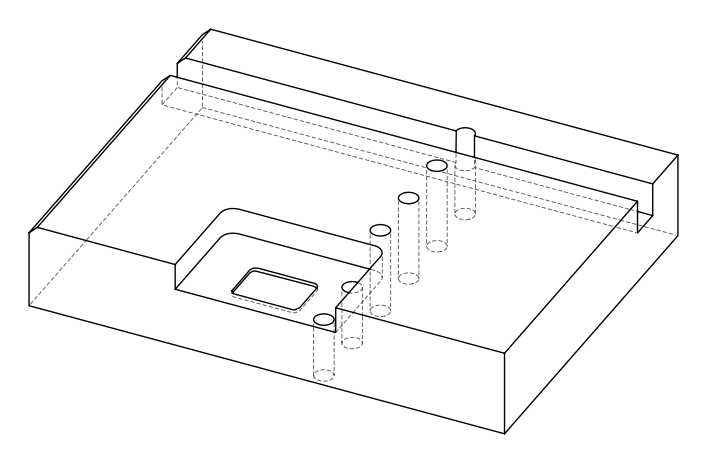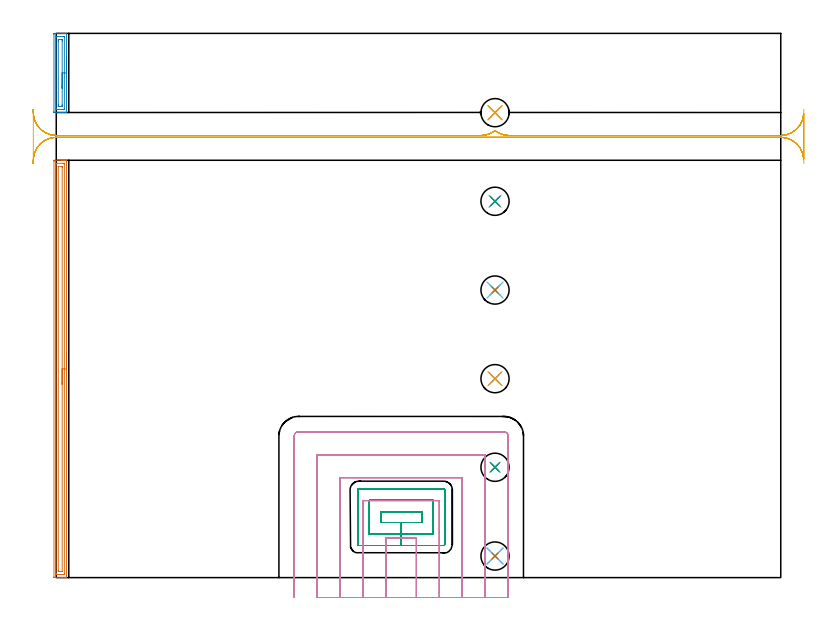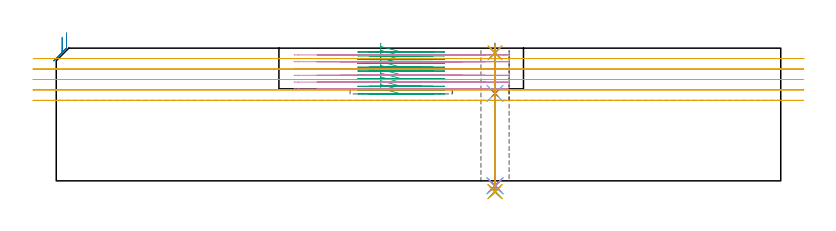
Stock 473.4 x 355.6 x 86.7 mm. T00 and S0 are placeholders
(PLAN: 23 operations, 16 tool changes, 56.2 min)
(1 AREA_MILL | FG_CHAMFER_SURFACE | UGT0205_001 | 6.77 min | 9337 mm3)
(2 AREA_MILL_1 | FG_CHAMFER_SURFACE_1 | UGT0205_001 | 1.47 min | 1907 mm3)
(3 MILL_RECTANGULAR_POCKET | POCKET_RECTANGULAR_STRAIGHT | NXT0201_013 | Follow Part, ap 2.5, ae 75% | 10.59 min | 93069 mm3)
(4 MILL_SLOT | SLOT_PARTIAL_RECTANGULAR | UGT0201_094 | Follow Part, ap 5, ae 75% | 22.07 min | 362978 mm3)
(5 MILL_RECTANGULAR_SLOT | SLOT_RECTANGULAR | UGT0201_018 | Follow Part, ap 7.5, ae 75% | 10.87 min | 504743 mm3)
(6 SPOT_DRILL | STEP1HOLE | NXT0321_9005460120000 | 0.05 min | 150 mm3)
(7 SPOT_DRILL_1 | STEP1HOLE_1 | NXT0321_9005460120000 | 0.05 min | 165 mm3)
(8 SPOT_DRILL_2 | STEP1HOLE_2 | NXT0321_9005460120000 | 0.05 min | 184 mm3)
(9 SPOT_DRILL_3 | STEP1HOLE_3 | NXT0321_9005460120000 | 0.05 min | 231 mm3)
(10 SPOT_DRILL_4 | STEP1HOLE_4 | NXT0321_9005460120000 | 0.05 min | 199 mm3)
(11 SPOT_DRILL_5 | STEP1HOLE_5 | NXT0321_9005460120000 | 0.05 min | 35 mm3)
(12 DRILL_THROUGH_HOLE_INTO_CENTER | STEP1HOLE | NXT0301_065 | 0.27 min | 3988 mm3)
(13 DRILL_TO_ENLARGE_THROUGH_HOLE | STEP1HOLE | UGT0301_253 | 0.28 min | 11754 mm3)
(14 DRILL_THROUGH_HOLE_INTO_CENTER_1 | STEP1HOLE_1 | NXT0301_065 | 0.27 min | 3950 mm3)
(15 DRILL_TO_ENLARGE_THROUGH_HOLE_1 | STEP1HOLE_1 | UGT0301_253 | 0.28 min | 11757 mm3)
(16 DRILL_THROUGH_HOLE_INTO_CENTER_2 | STEP1HOLE_2 | NXT0301_065 | 0.37 min | 5860 mm3)
(17 DRILL_TO_ENLARGE_THROUGH_HOLE_2 | STEP1HOLE_2 | UGT0301_253 | 0.38 min | 17022 mm3)
(18 DRILL_THROUGH_HOLE_INTO_CENTER_3 | STEP1HOLE_3 | NXT0301_065 | 0.37 min | 5821 mm3)
(19 DRILL_TO_ENLARGE_THROUGH_HOLE_3 | STEP1HOLE_3 | UGT0301_253 | 0.38 min | 17013 mm3)
(20 DRILL_THROUGH_HOLE_INTO_CENTER_4 | STEP1HOLE_4 | NXT0301_065 | 0.37 min | 5802 mm3)
(21 DRILL_TO_ENLARGE_THROUGH_HOLE_4 | STEP1HOLE_4 | UGT0301_253 | 0.38 min | 16982 mm3)
(22 DRILL_THROUGH_HOLE_INTO_CENTER_5 | STEP1HOLE_5 | NXT0301_065 | 0.37 min | 3864 mm3)
(23 DRILL_TO_ENLARGE_THROUGH_HOLE_5 | STEP1HOLE_5 | UGT0301_253 | 0.38 min | 13137 mm3)
(TOOL UGT0205_001 | Chamfer Mill 20 x 3 x 45 deg. | D20 FL50 Z2)
(TOOL NXT0201_013 | ENDMILL 10mm | D10 FL30 Z4)
(TOOL UGT0201_094 | End mill 20 mm | D20 FL38 Z4)
(TOOL UGT0201_018 | End mill 30 mm | D30 FL50 Z4)
(TOOL NXT0321_9005460120000 | NC Spot Drill, 142deg, 12mm, Carbide, Uncoated | D12 PA142 FL30 Z2)
(TOOL NXT0301_065 | Carbide Drill 9.4mm [860.1-0940-075A1-MM 2214] | D9.4 PA140 FL98 Z2)
(TOOL UGT0301_253 | Twist Drill 18.4 mm | D18.4 PA118 FL135 Z2)
(OP 1 AREA_MILL)
G17 G21 G94 G90
T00 M6
G54
G17 G0 G90 X6.7 Y146.35 S1061 M3
G43 Z96.7 H0
G94 G1 Y146.312 Z95.828 F250.
Y146.198 Z94.964
Y146.009 Z94.112
Y145.747 Z93.28
Y145.413 Z92.474
Y145.01 Z91.7
Y144.542 Z90.964
Y144.01 Z90.272
Y143.421 Z89.629
Y142.778 Z89.04
Y142.086 Z88.508
Y141.35 Z88.04
Y140.576 Z87.637
Y139.77 Z87.303
Y138.938 Z87.041
Y138.087 Z86.852
Y137.222 Z86.738
Y136.35 Z86.7
Y0.167
X6.697 Y0.01 Z86.688
X6.663 Y0.006 Z86.654
X6.292 Y0. Z86.291
X5.928 Z85.927
X5.265 Z85.26
X4.045 Z84.042
X3.488 Z83.483
X-1.232 Z78.765
X-1.492 Y0.01 Z78.506
X-1.499 Y0.269 Z78.499
Y0.289
X-1.5 Y272.087 Z78.5
X-1.497 Y272.433 Z78.502
X-1.492 Y272.69 Z78.506
X-1.231 Y272.7 Z78.766
X3.488 Z83.483
X4.045 Z84.042
X4.377 Z84.373
X4.933 Z84.929
X5.265 Z85.26
X5.928 Z85.928
X6.292 Z86.291
X6.663 Y272.694 Z86.654
X6.697 Y272.69 Z86.688
X6.7 Y272.533 Z86.7
Y136.35
X5.286 Z85.286
X5.285 Y2.379 Z85.285
X5.265 Y2.01 Z85.265
X4.772 Y2.001 Z84.772
X0.823 Y2. Z80.823
X0.331 Y2.001 Z80.331
X-0.065 Y2.01 Z79.935
X-0.085 Y2.399 Z79.915
X-0.086 Y2.42 Z79.914
X-0.085 Y270.321 Z79.915
X-0.065 Y270.69 Z79.935
X0.427 Y270.699 Z80.427
X4.377 Y270.7 Z84.377
X4.869 Y270.699 Z84.869
X5.265 Y270.69 Z85.265
X5.285 Y270.301 Z85.285
X5.286 Y270.28 Z85.286
Y136.35
X3.872 Z83.872
X3.871 Y4.185 Z83.871
X3.87 Y4.089 Z83.87
X3.868 Y4.042 Z83.868
X3.865 Y4.022 Z83.865
X3.854 Y4.01 Z83.854
X3.67 Y4.002 Z83.67
X1.896 Y4. Z81.896
X1.712 Y4.001 Z81.712
X1.528 Y4.004 Z81.528
X1.405 Y4.01 Z81.405
X1.335 Y4.019 Z81.335
X1.333 Y4.057 Z81.333
X1.33 Y4.185 Z81.33
X1.329 Y4.57 Z81.329
Y268.515
X1.33 Y268.611 Z81.33
X1.332 Y268.658 Z81.332
X1.335 Y268.678 Z81.335
X1.346 Y268.69 Z81.346
X1.53 Y268.698 Z81.53
X3.304 Y268.7 Z83.304
X3.488 Y268.699 Z83.488
X3.672 Y268.696 Z83.672
X3.795 Y268.69 Z83.795
X3.865 Y268.681 Z83.865
X3.867 Y268.643 Z83.867
X3.87 Y268.515 Z83.87
X3.871 Y268.13 Z83.871
X3.872 Y136.35 Z83.872
Y135.478 Z83.91
Y134.614 Z84.023
Y133.762 Z84.212
Y132.93 Z84.475
Y132.124 Z84.808
Y131.35 Z85.211
Y130.614 Z85.68
Y129.922 Z86.211
Y129.279 Z86.8
Y128.69 Z87.444
Y128.158 Z88.136
Y127.69 Z88.872
Y127.287 Z89.645
Y126.953 Z90.451
Y126.691 Z91.283
Y126.502 Z92.135
Y126.388 Z93.
Y126.35 Z93.872
G0 Z96.7
M5
M2
(OP 2 AREA_MILL_1)
G17 G21 G94 G90
T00 M6
G54
G17 G0 G90 X6.7 Y339.754 S1061 M3
G43 Z96.7 H0
G94 G1 Y339.716 Z95.828 F250.
Y339.603 Z94.963
Y339.414 Z94.112
Y339.151 Z93.28
Y338.818 Z92.474
Y338.415 Z91.7
Y337.946 Z90.964
Y337.415 Z90.272
Y336.826 Z89.629
Y336.182 Z89.039
Y335.49 Z88.508
Y334.754 Z88.04
Y333.981 Z87.637
Y333.175 Z87.303
Y332.343 Z87.041
Y331.491 Z86.852
Y330.626 Z86.738
Y329.754 Z86.7
Y303.996
X6.704 Y303.91 Z86.696
X6.679 Y303.908 Z86.671
X6.457 Y303.9 Z86.455
X4.772 Z84.771
X4.377 Z84.373
X4.179 Z84.176
X3.488 Z83.485
X3.291 Z83.288
X2.6 Z82.594
X-1.194 Z78.802
X-1.3 Y303.902 Z78.696
X-1.491 Y303.91 Z78.505
X-1.499 Y304.1 Z78.499
X-1.5 Y304.443 Z78.5
Y355.057
X-1.495 Y355.403 Z78.502
X-1.491 Y355.59 Z78.505
X-1.298 Y355.6 Z78.698
X2.586 Z82.58
X3.291 Z83.288
X3.488 Z83.485
X4.179 Z84.176
X4.377 Z84.373
X4.772 Z84.771
X5.758 Z85.757
X6.153 Z86.151
X6.458 Y355.599 Z86.457
X6.673 Y355.59 Z86.665
X6.683 Y355.572 Z86.678
X6.701 Y355.529 Z86.699
X6.7 Y355.504 Z86.7
Y329.754
X5.286 Z85.286
X5.285 Y306.219 Z85.285
Y306.199
X5.265 Y305.91 Z85.265
X4.694 Y305.901 Z84.694
X0.823 Y305.9 Z80.823
X0.252 Y305.902 Z80.252
X-0.065 Y305.91 Z79.935
X-0.085 Y306.219 Z79.915
Y306.239
Y353.281
Y353.301
X-0.065 Y353.59 Z79.935
X0.506 Y353.599 Z80.506
X4.377 Y353.6 Z84.377
X4.948 Y353.598 Z84.948
X5.265 Y353.59 Z85.265
X5.284 Y353.281 Z85.284
X5.285 Y353.261 Z85.285
X5.286 Y329.754 Z85.286
X3.872 Z83.872
X3.871 Y308.883 Z83.871
X3.87 Y308.501 Z83.87
X3.864 Y307.995 Z83.864
X3.86 Y307.91 Z83.86
X3.678 Y307.903 Z83.678
X3.583 Y307.9 Z83.583
X1.712 Z81.712
X1.617 Y307.901 Z81.617
X1.428 Y307.909 Z81.428
X1.334 Y307.916 Z81.334
X1.332 Y307.941 Z81.332
X1.33 Y307.995 Z81.33
X1.328 Y308.378 Z81.328
Y308.883
X1.329 Y350.617 Z81.329
X1.33 Y350.999 Z81.33
X1.335 Y351.505 Z81.335
X1.34 Y351.59 Z81.34
X1.522 Y351.597 Z81.522
X1.617 Y351.6 Z81.617
X3.488 Z83.488
X3.583 Y351.598 Z83.583
X3.772 Y351.591 Z83.772
X3.865 Y351.584 Z83.865
X3.868 Y351.559 Z83.868
X3.87 Y351.505 Z83.87
X3.871 Y351.122 Z83.871
X3.872 Y350.617 Z83.872
Y329.754
Y328.883 Z83.91
Y328.018 Z84.023
Y327.166 Z84.212
Y326.334 Z84.475
Y325.528 Z84.808
X3.871 Y324.754 Z85.211
Y324.019 Z85.68
Y323.327 Z86.211
Y322.683 Z86.8
Y322.094 Z87.444
Y321.563 Z88.136
Y321.094 Z88.871
Y320.691 Z89.645
Y320.358 Z90.451
Y320.095 Z91.283
Y319.906 Z92.135
Y319.793 Z93.
Y319.754 Z93.871
G0 Z96.7
M5
M2
(OP 3 MILL_RECTANGULAR_POCKET)
G17 G21 G94 G90
T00 M6
G54
G17 G0 G90 X212.095 Y43. S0 M3
G43 Z96.7 H0
Z89.7
G94 G1 X212. Z89.674 F250.
Y36. Z87.799
X225.4 Z84.208
X238.8 F500.
Y43.
X212.
Y36.
X225.4
Y28.5
X246.3
Y50.5
X204.5
Y28.5
X225.4
Y21.
X253.1
G3 X253.8 Y21.7 R0.7
G1 Y57.3
G3 X253.1 Y58. R0.7
G1 X197.7
G3 X197. Y57.3 R0.7
G1 Y21.7
G3 X197.7 Y21. R0.7
G1 X225.4
X226.4
G0 X212.095 Y43. Z87.208
G1 X212. Z87.183 F250.
Y36. Z85.307
X225.4 Z81.717
X238.8 F500.
Y43.
X212.
Y36.
X225.4
Y28.5
X246.3
Y50.5
X204.5
Y28.5
X225.4
Y21.
X253.1
G3 X253.8 Y21.7 R0.7
G1 Y57.3
G3 X253.1 Y58. R0.7
G1 X197.7
G3 X197. Y57.3 R0.7
G1 Y21.7
G3 X197.7 Y21. R0.7
G1 X225.4
X226.4
G0 X212.095 Y43. Z84.717
G1 X212. Z84.691 F250.
Y36. Z82.815
X225.4 Z79.225
X238.8 F500.
Y43.
X212.
Y36.
X225.4
Y28.5
X246.3
Y50.5
X204.5
Y28.5
X225.4
Y21.
X253.1
G3 X253.8 Y21.7 R0.7
G1 Y57.3
G3 X253.1 Y58. R0.7
G1 X197.7
G3 X197. Y57.3 R0.7
G1 Y21.7
G3 X197.7 Y21. R0.7
G1 X225.4
X226.4
G0 X212.095 Y43. Z82.225
G1 X212. Z82.199 F250.
Y36. Z80.324
X225.4 Z76.733
X238.8 F500.
Y43.
X212.
Y36.
X225.4
Y28.5
X246.3
Y50.5
X204.5
Y28.5
X225.4
Y21.
X253.1
G3 X253.8 Y21.7 R0.7
G1 Y57.3
G3 X253.1 Y58. R0.7
G1 X197.7
G3 X197. Y57.3 R0.7
G1 Y21.7
G3 X197.7 Y21. R0.7
G1 X225.4
X226.4
G0 X212.095 Y43. Z79.733
G1 X212. Z79.708 F250.
Y36. Z77.832
X225.4 Z74.242
X238.8 F500.
Y43.
X212.
Y36.
X225.4
Y28.5
X246.3
Y50.5
X204.5
Y28.5
X225.4
Y21.
X253.1
G3 X253.8 Y21.7 R0.7
G1 Y57.3
G3 X253.1 Y58. R0.7
G1 X197.7
G3 X197. Y57.3 R0.7
G1 Y21.7
G3 X197.7 Y21. R0.7
G1 X225.4
X226.4
G0 X212.095 Y43. Z77.242
G1 X212. Z77.216 F250.
Y36. Z75.34
X225.4 Z71.75
X238.8 F500.
Y43.
X212.
Y36.
X225.4
Y28.5
X246.3
Y50.5
X204.5
Y28.5
X225.4
Y21.
X253.1
G3 X253.8 Y21.7 R0.7
G1 Y57.3
G3 X253.1 Y58. R0.7
G1 X197.7
G3 X197. Y57.3 R0.7
G1 Y21.7
G3 X197.7 Y21. R0.7
G1 X225.4
X226.4
G0 X212.095 Y43. Z74.75
G1 X212. Z74.724 F250.
Y36. Z72.849
X225.4 Z69.258
X238.8 F500.
Y43.
X212.
Y36.
X225.4
Y28.5
X246.3
Y50.5
X204.5
Y28.5
X225.4
Y21.
X253.1
G3 X253.8 Y21.7 R0.7
G1 Y57.3
G3 X253.1 Y58. R0.7
G1 X197.7
G3 X197. Y57.3 R0.7
G1 Y21.7
G3 X197.7 Y21. R0.7
G1 X225.4
X226.4
G0 X212.095 Y43. Z72.258
G1 X212. Z72.233 F250.
Y36. Z70.357
X225.4 Z66.767
X238.8 F500.
Y43.
X212.
Y36.
X225.4
Y28.5
X246.3
Y50.5
X204.5
Y28.5
X225.4
Y21.
X253.1
G3 X253.8 Y21.7 R0.7
G1 Y57.3
G3 X253.1 Y58. R0.7
G1 X197.7
G3 X197. Y57.3 R0.7
G1 Y21.7
G3 X197.7 Y21. R0.7
G1 X225.4
X226.4
G0 X212.095 Y43. Z69.767
G1 X212. Z69.741 F250.
Y36. Z67.865
X225.4 Z64.275
X238.8 F500.
Y43.
X212.
Y36.
X225.4
Y28.5
X246.3
Y50.5
X204.5
Y28.5
X225.4
Y21.
X253.1
G3 X253.8 Y21.7 R0.7
G1 Y57.3
G3 X253.1 Y58. R0.7
G1 X197.7
G3 X197. Y57.3 R0.7
G1 Y21.7
G3 X197.7 Y21. R0.7
G1 X225.4
X226.4
G0 X212.095 Y43. Z67.275
G1 X212. Z67.249 F250.
Y36. Z65.374
X225.4 Z61.783
X238.8 F500.
Y43.
X212.
Y36.
X225.4
Y28.5
X246.3
Y50.5
X204.5
Y28.5
X225.4
Y21.
X253.1
G3 X253.8 Y21.7 R0.7
G1 Y57.3
G3 X253.1 Y58. R0.7
G1 X197.7
G3 X197. Y57.3 R0.7
G1 Y21.7
G3 X197.7 Y21. R0.7
G1 X225.4
X226.4
G0 X212.095 Y43. Z64.783
G1 X212. Z64.758 F250.
Y36. Z62.882
X225.4 Z59.292
X238.8 F500.
Y43.
X212.
Y36.
X225.4
Y28.5
X246.3
Y50.5
X204.5
Y28.5
X225.4
Y21.
X253.1
G3 X253.8 Y21.7 R0.7
G1 Y57.3
G3 X253.1 Y58. R0.7
G1 X197.7
G3 X197. Y57.3 R0.7
G1 Y21.7
G3 X197.7 Y21. R0.7
G1 X225.4
X226.4
G0 X212.095 Y43. Z62.292
G1 X212. Z62.266 F250.
Y36. Z60.391
X225.4 Z56.8
X238.8 F500.
Y43.
X212.
Y36.
X225.4
Y28.5
X246.3
Y50.5
X204.5
Y28.5
X225.4
Y21.
X253.1
G3 X253.8 Y21.7 R0.7
G1 Y57.3
G3 X253.1 Y58. R0.7
G1 X197.7
G3 X197. Y57.3 R0.7
G1 Y21.7
G3 X197.7 Y21. R0.7
G1 X225.4
X226.4
G0 Z96.7
M5
M2
(OP 4 MILL_SLOT)
G17 G21 G94 G90
T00 M6
G54
G17 G0 G90 X235.3 Y-13. S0 M3
G43 Z96.7 H0
Z82.267
G94 G1 Y-10. F250.
Y26. F500.
X215.5
Y-10.
Y-13. F250.
X250.3
Y-10.
Y50.3 F500.
X248.8
X245.8 F250.
X205. F500.
X202. F250.
X200.5 F500.
Y-10.
Y-13. F250.
X265.3
Y-10.
Y65.3 F500.
X185.5
Y-10.
Y-13. F250.
X280.3
Y-10.
Y80.3 F500.
X170.5
Y-10.
Y-13. F250.
X295.3
Y-10.
Y92.5 F500.
G3 X292.5 Y95.3 R2.8
G1 X158.3
G3 X155.5 Y92.5 R2.8
G1 Y-10.
Y-13. F250.
G0 X235.3 Z77.833
G1 Y-10.
Y26. F500.
X215.5
Y-10.
Y-13. F250.
X250.3
Y-10.
Y50.3 F500.
X248.8
X245.8 F250.
X205. F500.
X202. F250.
X200.5 F500.
Y-10.
Y-13. F250.
X265.3
Y-10.
Y65.3 F500.
X185.5
Y-10.
Y-13. F250.
X280.3
Y-10.
Y80.3 F500.
X170.5
Y-10.
Y-13. F250.
X295.3
Y-10.
Y92.5 F500.
G3 X292.5 Y95.3 R2.8
G1 X158.3
G3 X155.5 Y92.5 R2.8
G1 Y-10.
Y-13. F250.
G0 X235.3 Z73.4
G1 Y-10.
Y26. F500.
X215.5
Y-10.
Y-13. F250.
X250.3
Y-10.
Y50.3 F500.
X248.8
X245.8 F250.
X205. F500.
X202. F250.
X200.5 F500.
Y-10.
Y-13. F250.
X265.3
Y-10.
Y65.3 F500.
X185.5
Y-10.
Y-13. F250.
X280.3
Y-10.
Y80.3 F500.
X170.5
Y-10.
Y-13. F250.
X295.3
Y-10.
Y92.5 F500.
G3 X292.5 Y95.3 R2.8
G1 X158.3
G3 X155.5 Y92.5 R2.8
G1 Y-10.
Y-13. F250.
G0 X235.3 Z68.967
G1 Y-10.
Y26. F500.
X215.5
Y-10.
Y-13. F250.
X250.3
Y-10.
Y50.3 F500.
X248.8
X245.8 F250.
X205. F500.
X202. F250.
X200.5 F500.
Y-10.
Y-13. F250.
X265.3
Y-10.
Y65.3 F500.
X185.5
Y-10.
Y-13. F250.
X280.3
Y-10.
Y80.3 F500.
X170.5
Y-10.
Y-13. F250.
X295.3
Y-10.
Y92.5 F500.
G3 X292.5 Y95.3 R2.8
G1 X158.3
G3 X155.5 Y92.5 R2.8
G1 Y-10.
Y-13. F250.
G0 X235.3 Z64.533
G1 Y-10.
Y26. F500.
X215.5
Y-10.
Y-13. F250.
X250.3
Y-10.
Y50.3 F500.
X248.8
X245.8 F250.
X205.001 F500.
X202.001 F250.
X200.5 F500.
Y-10.
Y-13. F250.
X265.3
Y-10.
Y65.3 F500.
X185.5
Y-10.
Y-13. F250.
X280.3
Y-10.
Y80.3 F500.
X170.5
Y-10.
Y-13. F250.
X295.3
Y-10.
Y92.5 F500.
G3 X292.5 Y95.3 R2.8
G1 X158.3
G3 X155.5 Y92.5 R2.8
G1 Y-10.
Y-13. F250.
G0 X235.3 Z60.1
G1 Y-10.
Y26. F500.
X215.5
Y-10.
Y-13. F250.
X250.3
Y-10.
Y50.3 F500.
X248.8
X245.8 F250.
X205.001 F500.
X202.001 F250.
X200.5 F500.
Y-10.
Y-13. F250.
X265.3
Y-10.
Y65.3 F500.
X185.5
Y-10.
Y-13. F250.
X280.3
Y-10.
Y80.3 F500.
X170.5
Y-10.
Y-13. F250.
X295.3
Y-10.
Y92.5 F500.
G3 X292.5 Y95.3 R2.8
G1 X158.3
G3 X155.5 Y92.5 R2.8
G1 Y-10.
Y-13. F250.
G0 Z96.7
M5
M2
(OP 5 MILL_RECTANGULAR_SLOT)
G17 G21 G94 G90
T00 M6
G54
G17 G0 G90 X488.56 Y305.946 S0 M3
G43 Z96.7 H0
Z79.88
G94 G1 X488.37 Y302.952 F250.
G2 X473.4 Y288.9 R15. F500.
G1 X295.899
G2 X286.7 Y292.052 R15.
X277.501 Y288.9 R15.
G1 X0.
G2 X-14.93 Y302.452 R15.
G1 X-14.96 Y302.454
G3 X-15. Y301.357 R15.
G1 Y275.198
G3 X-14.962 Y274.127 R15.
G1 X-14.932 Y274.129
G2 X0. Y287.7 R15.
G1 X473.4
G2 X488.37 Y273.648 R15.
G1 X488.56 Y270.654 F250.
G0 Z96.7
X-15.16
Z73.06
G1 X-14.97 Y273.648
G2 X0. Y287.7 R15. F500.
G1 X473.4
G2 X488.37 Y273.648 R15.
G1 X488.4
Y302.952
X488.37
G2 X473.4 Y288.9 R15.
G1 X295.899
G2 X286.7 Y292.052 R15.
X277.501 Y288.9 R15.
G1 X0.
G2 X-14.97 Y302.952 R15.
G1 X-15.16 Y305.946 F250.
G0 Y270.654 Z66.24
G1 X-14.97 Y273.648
G2 X0. Y287.7 R15. F500.
G1 X473.4
G2 X488.37 Y273.648 R15.
G1 X488.4
Y302.952
X488.37
G2 X473.4 Y288.9 R15.
G1 X295.899
G2 X286.7 Y292.052 R15.
X277.501 Y288.9 R15.
G1 X0.
G2 X-14.97 Y302.952 R15.
G1 X-15.16 Y305.946 F250.
G0 Y270.654 Z59.42
G1 X-14.97 Y273.648
G2 X0. Y287.7 R15. F500.
G1 X473.4
G2 X488.37 Y273.648 R15.
G1 X488.4
Y302.952
X488.37
G2 X473.4 Y288.9 R15.
G1 X295.899
G2 X286.7 Y292.052 R15.
X277.501 Y288.9 R15.
G1 X0.
G2 X-14.97 Y302.952 R15.
G1 X-15.16 Y305.946 F250.
G0 Y270.654 Z52.6
G1 X-14.97 Y273.648
G2 X0. Y287.7 R15. F500.
G1 X473.4
G2 X488.37 Y273.648 R15.
G1 X488.4
Y302.952
X488.37
G2 X473.4 Y288.9 R15.
G1 X295.899
G2 X286.7 Y292.052 R15.
X277.501 Y288.9 R15.
G1 X0.
G2 X-14.97 Y302.952 R15.
G1 X-15.16 Y305.946 F250.
G0 Z96.7
M5
M2
(OP 6 SPOT_DRILL)
G17 G21 G94 G90
T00 M6
G54
G17 G0 G90 X286.7 Y14.1 S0 M3
G43 Z96.7 H0
G94 G81 G98 Z57.1 F250. R63.1
G80
M5
M2
(OP 7 SPOT_DRILL_1)
G17 G21 G94 G90
T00 M6
G54
G17 G0 G90 X286.7 Y72.1 S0 M3
G43 Z96.7 H0
G94 G81 G98 Z57.1 F250. R63.1
G80
M5
M2
(OP 8 SPOT_DRILL_2)
G17 G21 G94 G90
T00 M6
G54
G17 G0 G90 X286.7 Y130. S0 M3
G43 Z96.7 H0
G94 G81 G98 Z83.7 F250. R89.7
G80
M5
M2
(OP 9 SPOT_DRILL_3)
G17 G21 G94 G90
T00 M6
G54
G17 G0 G90 X286.7 Y187.9 S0 M3
G43 Z96.7 H0
G94 G81 G98 Z83.7 F250. R89.7
G80
M5
M2
(OP 10 SPOT_DRILL_4)
G17 G21 G94 G90
T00 M6
G54
G17 G0 G90 X286.7 Y245.9 S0 M3
G43 Z96.7 H0
G94 G81 G98 Z83.7 F250. R89.7
G80
M5
M2
(OP 11 SPOT_DRILL_5)
G17 G21 G94 G90
T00 M6
G54
G17 G0 G90 X286.7 Y303.8 S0 M3
G43 Z96.7 H0
G94 G81 G98 Z83.7 F250. R89.7
G80
M5
M2
(OP 12 DRILL_THROUGH_HOLE_INTO_CENTER)
G17 G21 G94 G90
T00 M6
G54
G17 G0 G90 X286.7 Y14.1 S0 M3
G43 Z96.7 H1
G94 G73 G98 Z-3.211 F250. Q9.044 R62.1
G80
M5
M2
(OP 13 DRILL_TO_ENLARGE_THROUGH_HOLE)
G17 G21 G94 G90
T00 M6
G54
G17 G0 G90 X286.7 Y14.1 S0 M3
G43 Z96.7 H0
G94 G73 G98 Z-7.028 F250. Q16.782 R62.1
G80
M5
M2
(OP 14 DRILL_THROUGH_HOLE_INTO_CENTER_1)
G17 G21 G94 G90
T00 M6
G54
G17 G0 G90 X286.7 Y72.1 S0 M3
G43 Z96.7 H1
G94 G73 G98 Z-3.211 F250. Q9.044 R62.1
G80
M5
M2
(OP 15 DRILL_TO_ENLARGE_THROUGH_HOLE_1)
G17 G21 G94 G90
T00 M6
G54
G17 G0 G90 X286.7 Y72.1 S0 M3
G43 Z96.7 H0
G94 G73 G98 Z-7.028 F250. Q16.782 R62.1
G80
M5
M2
(OP 16 DRILL_THROUGH_HOLE_INTO_CENTER_2)
G17 G21 G94 G90
T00 M6
G54
G17 G0 G90 X286.7 Y130. S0 M3
G43 Z96.7 H1
G94 G73 G98 Z-3.211 F250. Q8.991 R88.7
G80
M5
M2
(OP 17 DRILL_TO_ENLARGE_THROUGH_HOLE_2)
G17 G21 G94 G90
T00 M6
G54
G17 G0 G90 X286.7 Y130. S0 M3
G43 Z96.7 H0
G94 G73 G98 Z-7.028 F250. Q15.621 R88.7
G80
M5
M2
(OP 18 DRILL_THROUGH_HOLE_INTO_CENTER_3)
G17 G21 G94 G90
T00 M6
G54
G17 G0 G90 X286.7 Y187.9 S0 M3
G43 Z96.7 H1
G94 G73 G98 Z-3.211 F250. Q8.991 R88.7
G80
M5
M2
(OP 19 DRILL_TO_ENLARGE_THROUGH_HOLE_3)
G17 G21 G94 G90
T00 M6
G54
G17 G0 G90 X286.7 Y187.9 S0 M3
G43 Z96.7 H0
G94 G73 G98 Z-7.028 F250. Q15.621 R88.7
G80
M5
M2
(OP 20 DRILL_THROUGH_HOLE_INTO_CENTER_4)
G17 G21 G94 G90
T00 M6
G54
G17 G0 G90 X286.7 Y245.9 S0 M3
G43 Z96.7 H1
G94 G73 G98 Z-3.211 F250. Q8.991 R88.7
G80
M5
M2
(OP 21 DRILL_TO_ENLARGE_THROUGH_HOLE_4)
G17 G21 G94 G90
T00 M6
G54
G17 G0 G90 X286.7 Y245.9 S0 M3
G43 Z96.7 H0
G94 G73 G98 Z-7.028 F250. Q15.621 R88.7
G80
M5
M2
(OP 22 DRILL_THROUGH_HOLE_INTO_CENTER_5)
G17 G21 G94 G90
T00 M6
G54
G17 G0 G90 X286.7 Y303.8 S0 M3
G43 Z96.7 H1
G94 G73 G98 Z-3.211 F250. Q8.991 R88.7
G80
M5
M2
(OP 23 DRILL_TO_ENLARGE_THROUGH_HOLE_5)
G17 G21 G94 G90
T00 M6
G54
G17 G0 G90 X286.7 Y303.8 S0 M3
G43 Z96.7 H0
G94 G73 G98 Z-7.028 F250. Q15.621 R88.7
G80
M5
M2
